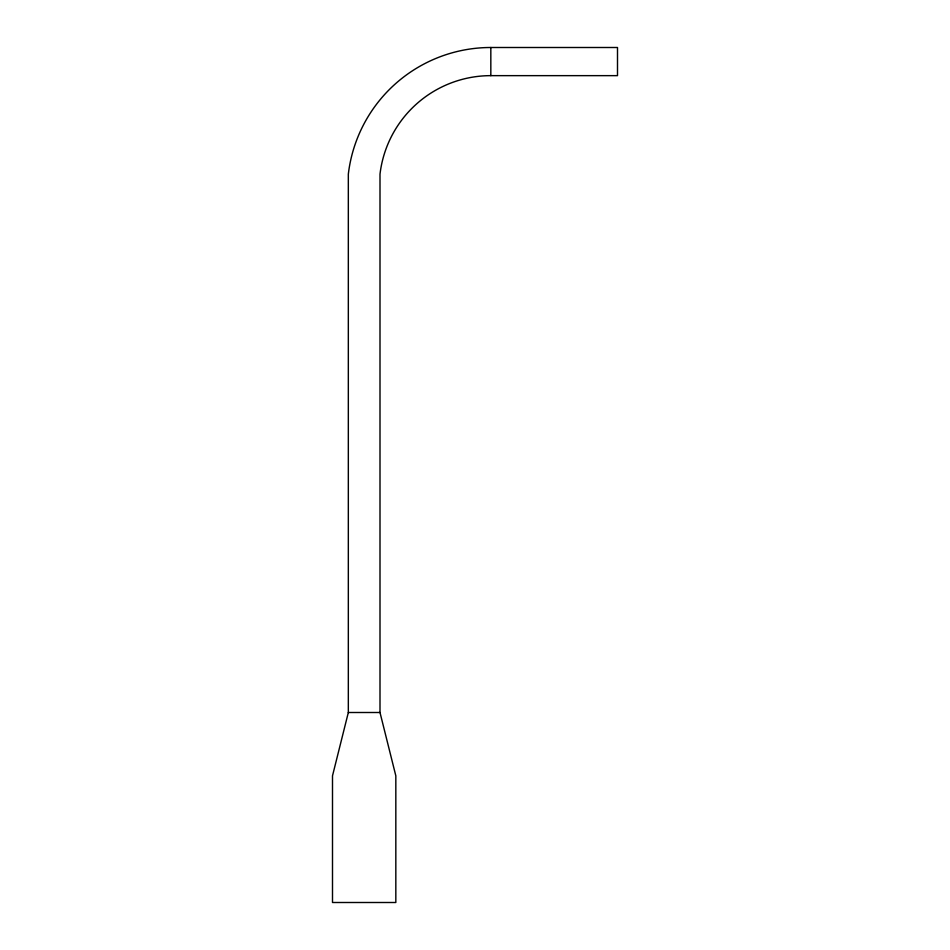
<?xml version="1.0" encoding="UTF-8"?>
<svg xmlns="http://www.w3.org/2000/svg" width="950" height="950" viewBox="0 0 950 950"><rect width="100%" height="100%" fill="white"/><g stroke="black" fill="none" stroke-linecap="round" stroke-linejoin="round"><path stroke-width="1.43" d="M348.329 712.5L332.5 775.829L332.5 902.5L395.829 902.5L395.829 775.829L380 712.5L380 174.171A111.601 111.601 0 0 1 490.829 75.644L617.5 75.644L617.5 47.5L490.829 47.5A143.486 143.486 0 0 0 348.329 174.171L348.329 712.5L380 712.5M490.829 47.5L490.829 75.644"/></g></svg>
